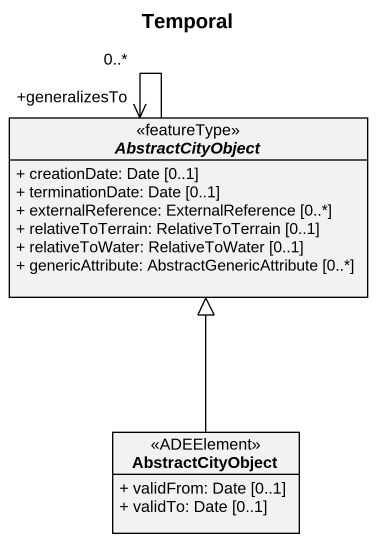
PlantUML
@startuml
title Temporal
hide circle
hide empty members
skinparam classAttributeIconSize 0
abstract class AbstractCityObject <<featureType>> {
  + creationDate: Date [0..1]
  + terminationDate: Date [0..1]
  + externalReference: ExternalReference [0..*]
  + relativeToTerrain: RelativeToTerrain [0..1]
  + relativeToWater: RelativeToWater [0..1]
  + genericAttribute: AbstractGenericAttribute [0..*]
}
class "AbstractCityObject" as AbstractCityObject_2 <<ADEElement>> {
  + validFrom: Date [0..1]
  + validTo: Date [0..1]
}
AbstractCityObject --> "+generalizesTo\n0..*" AbstractCityObject
AbstractCityObject_2 -up-|> AbstractCityObject
@enduml
